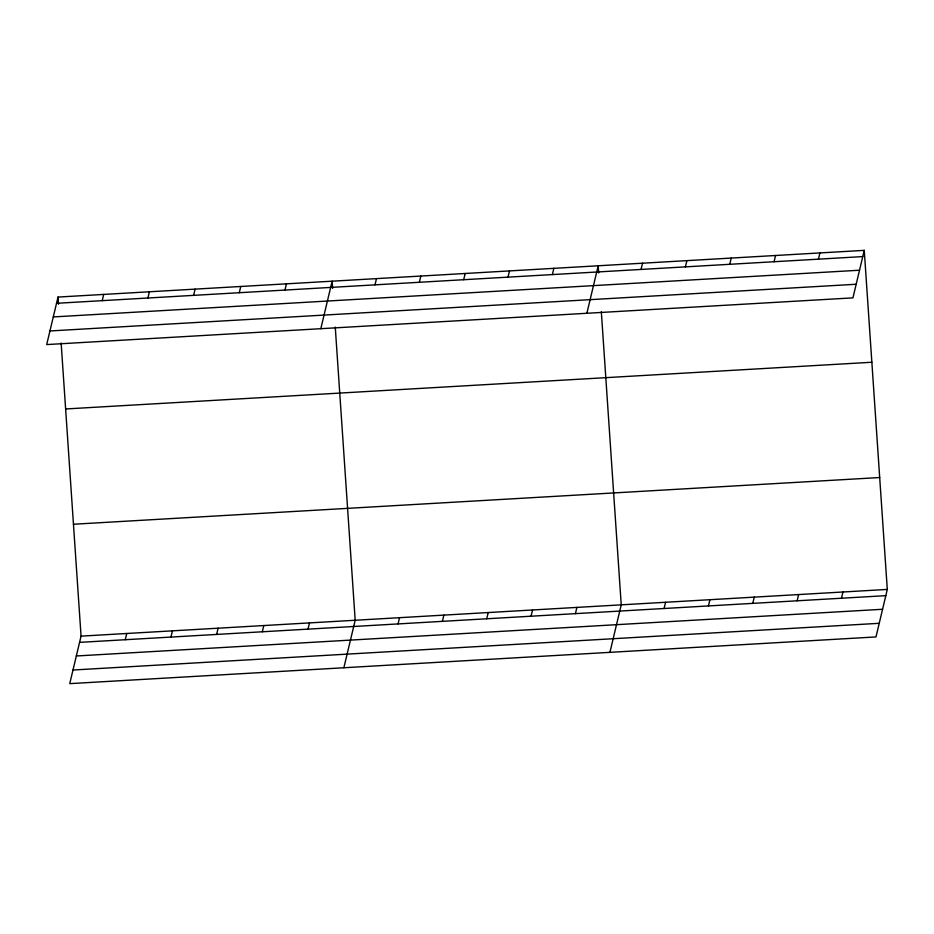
<?xml version="1.0" encoding="UTF-8"?>
<svg xmlns="http://www.w3.org/2000/svg" width="934" height="934" viewBox="0 0 934 934"><rect width="100%" height="100%" fill="white"/><g stroke="black" fill="none" stroke-linecap="round" stroke-linejoin="round"><path stroke-width="1.4" d="M58.013 297.07L46.7 344.576L852.94 297.864L864.254 250.359L58.013 297.07L58.503 304.239M102.215 300.655L103.709 294.42M147.911 298.004L149.393 291.77M61.142 342.976L81.06 636.136L69.746 683.641L875.987 636.93L887.3 589.424L864.254 250.359M193.595 295.366L195.078 289.131M125.261 639.72L126.755 633.486M239.279 292.716L240.762 286.481M170.957 637.07L172.44 630.835M284.963 290.065L286.446 283.831M216.641 634.419L218.124 628.197M320.817 328.698L332.142 281.192L332.621 288.361M262.326 631.781L263.808 625.546M375.001 284.858L376.484 278.624M308.01 629.131L309.493 622.896M419.343 282.29L420.825 276.055M343.864 667.763L355.189 620.246L335.259 327.087M463.684 279.71L465.167 273.475M398.047 623.912L399.53 617.678M508.026 277.141L509.509 270.907M442.389 621.344L443.872 615.109M552.368 274.573L553.85 268.338M486.731 618.775L488.213 612.541M586.879 313.287L598.192 265.77L598.682 272.95M531.072 616.206L532.555 609.972M641.051 269.436L642.534 263.201M575.414 613.638L576.897 607.404M685.393 266.867L686.887 260.633M609.925 652.341L621.238 604.835L601.321 311.676M729.734 264.299L731.229 258.064M664.097 608.501L665.58 602.267M774.088 261.73L775.57 255.496M708.439 605.933L709.933 599.698M818.429 259.162L819.912 252.927M752.781 603.364L754.275 597.13M797.134 600.796L798.617 594.561M841.476 598.227L842.958 591.993M56.53 303.305L862.771 256.593M53.285 316.93L859.525 270.218M49.946 330.963L856.186 284.251M65.625 408.964L871.854 362.252M73.459 524.243L879.7 477.531M81.06 636.136L887.3 589.424M79.577 642.37L885.817 595.659M76.331 655.983L882.572 609.272M72.992 670.017L879.221 623.305"/></g></svg>
